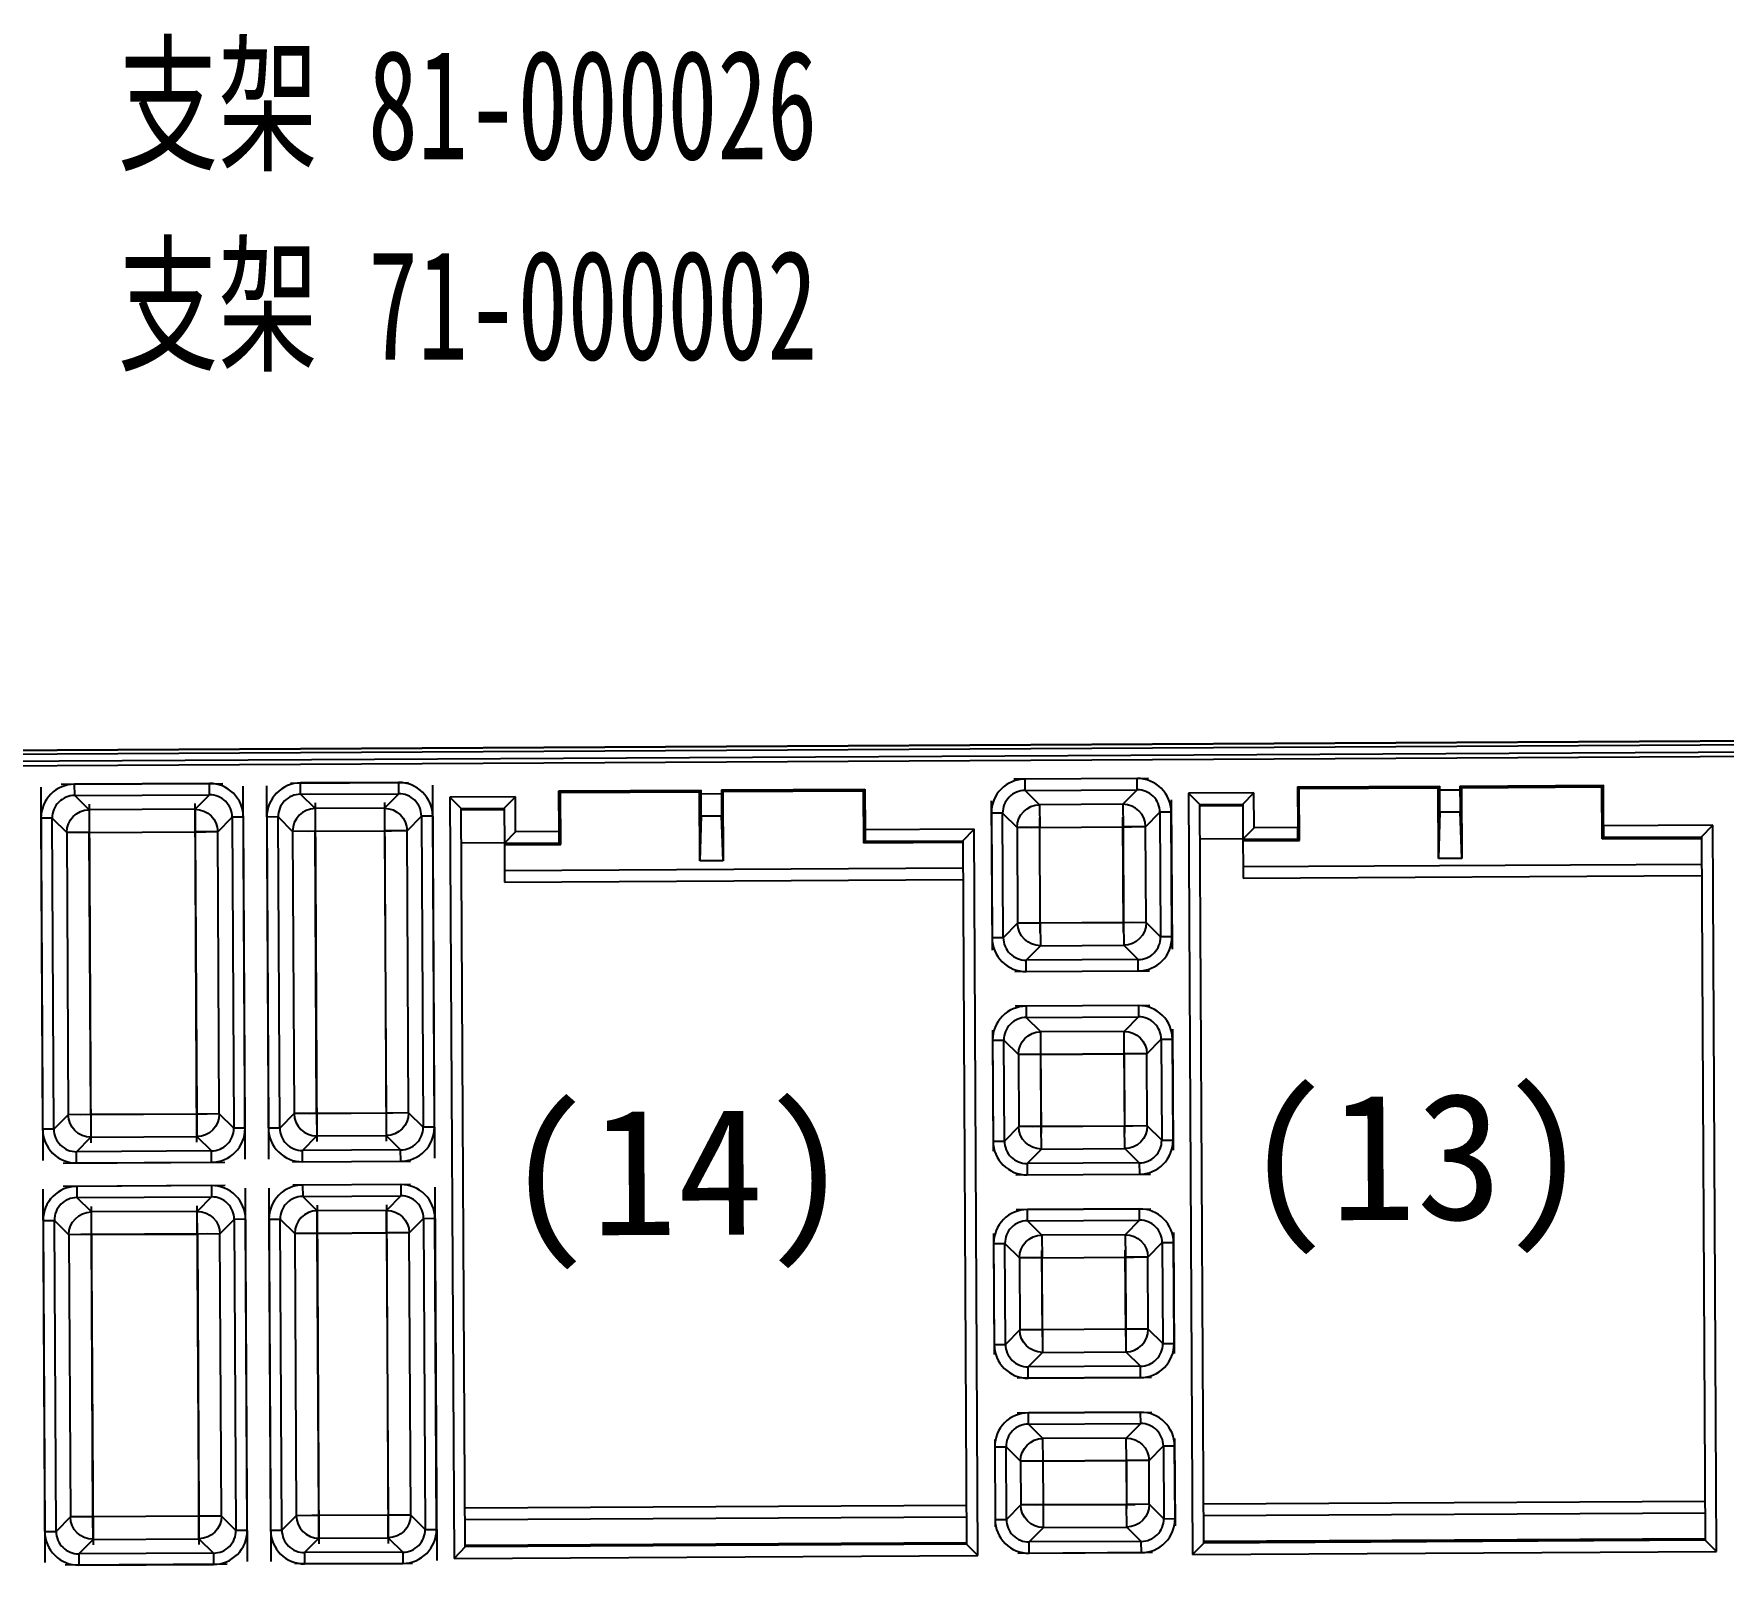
# Model space of a CAD drawing. Header units: millimetres. Extents: x 1543 to 5748, y 1576 to 2417.
# Drawn here: x 5439.6 to 5499.4, y 2240.7 to 2294.9 of the extents above; entities that cross this region are included whole.
import ezdxf

# ---------------------------------------------------------------- set-up
doc = ezdxf.new("R2010")
doc.units = ezdxf.units.MM
doc.layers.get('0').update_dxf_attribs({"lineweight": 25})
doc.layers.add('基本型', color=7, linetype='Continuous', lineweight=18)
doc.styles.add('HZ', font='SimSun.ttf', dxfattribs={"width": 0.67, "height": 4})
doc.styles.add('样式 2', font='')
doc.styles.get('样式 2').set_extended_font_data('宋体')

msp = doc.modelspace()

# ---------------------------------------------------------------- linework, layer by layer
for p, q in [((5564.16, 2270.207), (5433.513, 2269.508)), ((5433.513, 2269.508), (5564.16, 2270.207)), ((5564.161, 2270.062), (5433.514, 2269.363)), ((5564.162, 2269.807), (5433.515, 2269.108)), ((5433.516, 2268.963), (5564.163, 2269.662)), ((5433.516, 2268.963), (5564.163, 2269.662)), ((5480.486, 2268.018), (5480.63, 2241.061)), ((5454.326, 2267.878), (5454.471, 2240.921)), ((5454.868, 2241.327), (5454.729, 2267.476)), ((5481.028, 2241.466), (5480.888, 2267.616)), ((5473.03, 2241.02), (5472.893, 2266.738)), ((5499.19, 2241.16), (5499.052, 2266.878)), ((5472.495, 2266.332), (5472.628, 2241.422)), ((5498.655, 2266.472), (5498.788, 2241.561)), ((5498.66, 2265.497), (5482.42, 2265.41)), ((5472.5, 2265.357), (5456.26, 2265.27)), ((5456.263, 2264.87), (5472.502, 2264.957)), ((5482.422, 2265.01), (5498.662, 2265.097)), ((5472.621, 2242.797), (5454.861, 2242.702)), ((5498.78, 2242.937), (5481.021, 2242.842)), ((5454.863, 2242.302), (5472.623, 2242.397)), ((5481.023, 2242.442), (5498.783, 2242.537)), ((5498.788, 2241.617), (5481.028, 2241.522)), ((5498.788, 2241.561), (5481.028, 2241.466)), ((5454.471, 2240.921), (5473.03, 2241.02)), ((5472.628, 2241.477), (5454.868, 2241.382)), ((5472.628, 2241.422), (5454.868, 2241.327)), ((5480.63, 2241.061), (5499.19, 2241.16))]:
    msp.add_line(p, q)
at = {"ltscale": 0.149025}
for p, q in [((5479.068, 2268.538), (5474.299, 2268.513)), ((5479.111, 2260.498), (5474.342, 2260.473)), ((5479.181, 2247.326), (5474.412, 2247.3)), ((5479.214, 2241.126), (5474.446, 2241.1))]:
    msp.add_line(p, q, dxfattribs=at)
at = {"ltscale": 0.124188}
for p, q in [((5478.67, 2268.536), (5474.696, 2268.515)), ((5474.698, 2268.115), (5478.672, 2268.136)), ((5478.705, 2262.123), (5474.731, 2262.102)), ((5474.733, 2261.702), (5478.707, 2261.724)), ((5478.713, 2260.496), (5474.739, 2260.475)), ((5474.741, 2260.075), (5478.715, 2260.096)), ((5478.743, 2254.923), (5474.769, 2254.902)), ((5474.771, 2254.502), (5478.745, 2254.524)), ((5478.752, 2253.296), (5474.778, 2253.275)), ((5474.78, 2252.875), (5478.754, 2252.897)), ((5478.782, 2247.724), (5474.808, 2247.702)), ((5474.81, 2247.303), (5478.784, 2247.324)), ((5478.79, 2246.096), (5474.816, 2246.075)), ((5474.818, 2245.675), (5478.792, 2245.697)), ((5478.815, 2241.524), (5474.841, 2241.502)), ((5474.843, 2241.103), (5478.817, 2241.124))]:
    msp.add_line(p, q, dxfattribs=at)
at = {"ltscale": 0.012494}
for p, q in [((5474.698, 2268.115), (5474.696, 2268.515)), ((5478.672, 2268.136), (5478.67, 2268.536)), ((5441.035, 2267.935), (5441.033, 2268.335)), ((5445.809, 2267.961), (5445.807, 2268.36)), ((5449.035, 2267.978), (5449.033, 2268.378)), ((5452.513, 2267.996), (5452.511, 2268.396)), ((5474.733, 2261.702), (5474.731, 2262.102)), ((5478.707, 2261.724), (5478.705, 2262.123)), ((5441.104, 2254.922), (5441.102, 2255.322)), ((5445.878, 2254.948), (5445.876, 2255.348)), ((5449.104, 2254.965), (5449.102, 2255.365)), ((5452.582, 2254.984), (5452.58, 2255.384)), ((5474.769, 2254.902), (5474.771, 2254.502)), ((5478.743, 2254.923), (5478.745, 2254.524)), ((5474.81, 2247.303), (5474.808, 2247.702)), ((5478.784, 2247.324), (5478.782, 2247.724)), ((5474.843, 2241.103), (5474.841, 2241.502)), ((5478.817, 2241.124), (5478.815, 2241.524))]:
    msp.add_line(p, q, dxfattribs=at)
at = {"ltscale": 0.413028}
for p, q in [((5439.834, 2268.231), (5439.905, 2255.014)), ((5447.834, 2268.273), (5447.905, 2255.057)), ((5453.71, 2268.305), (5453.781, 2255.088))]:
    msp.add_line(p, q, dxfattribs=at)
at = {"ltscale": 0.179041}
for p, q in [((5440.555, 2268.332), (5446.284, 2268.363)), ((5440.627, 2254.92), (5446.356, 2254.95))]:
    msp.add_line(p, q, dxfattribs=at)
at = {"ltscale": 0.149188}
for p, q in [((5445.807, 2268.36), (5441.033, 2268.335)), ((5441.035, 2267.935), (5445.809, 2267.961)), ((5445.876, 2255.348), (5441.102, 2255.322)), ((5441.104, 2254.922), (5445.878, 2254.948)), ((5445.883, 2254.12), (5441.109, 2254.095)), ((5441.111, 2253.695), (5445.885, 2253.721)), ((5445.952, 2241.108), (5441.178, 2241.082)), ((5441.181, 2240.683), (5445.955, 2240.708))]:
    msp.add_line(p, q, dxfattribs=at)
at = {"ltscale": 0.022597}
for p, q in [((5441.549, 2267.426), (5441.035, 2267.935)), ((5449.549, 2267.469), (5449.035, 2267.978)), ((5475.212, 2267.606), (5474.698, 2268.115)), ((5473.903, 2267.311), (5474.417, 2266.803)), ((5440.24, 2267.131), (5440.754, 2266.623)), ((5448.239, 2267.174), (5448.753, 2266.665)), ((5475.255, 2259.567), (5474.741, 2260.075)), ((5473.946, 2259.271), (5474.46, 2258.763)), ((5441.625, 2253.187), (5441.111, 2253.695)), ((5449.625, 2253.229), (5449.111, 2253.738)), ((5448.316, 2252.934), (5448.83, 2252.426)), ((5440.316, 2252.891), (5440.83, 2252.383)), ((5475.294, 2252.367), (5474.78, 2252.875)), ((5473.985, 2252.072), (5474.499, 2251.563)), ((5475.332, 2245.167), (5474.818, 2245.675)), ((5474.023, 2244.872), (5474.537, 2244.363)), ((5440.883, 2242.392), (5440.375, 2241.878)), ((5448.883, 2242.434), (5448.375, 2241.92)), ((5441.178, 2241.082), (5441.687, 2241.596)), ((5449.178, 2241.125), (5449.687, 2241.639))]:
    msp.add_line(p, q, dxfattribs=at)
at = {"ltscale": 0.022598}
for p, q in [((5445.809, 2267.961), (5445.3, 2267.446)), ((5452.513, 2267.996), (5452.004, 2267.482)), ((5478.672, 2268.136), (5478.164, 2267.622)), ((5478.968, 2266.827), (5479.476, 2267.341)), ((5446.104, 2266.651), (5446.613, 2267.165)), ((5452.808, 2266.687), (5453.317, 2267.201)), ((5478.715, 2260.096), (5478.207, 2259.582)), ((5479.011, 2258.787), (5479.519, 2259.301)), ((5445.885, 2253.721), (5445.376, 2253.207)), ((5452.589, 2253.757), (5452.08, 2253.243)), ((5446.18, 2252.411), (5446.689, 2252.926)), ((5452.884, 2252.447), (5453.393, 2252.961)), ((5478.754, 2252.897), (5478.245, 2252.382)), ((5479.049, 2251.587), (5479.558, 2252.101)), ((5478.792, 2245.697), (5478.284, 2245.183)), ((5479.088, 2244.387), (5479.596, 2244.901)), ((5446.748, 2241.912), (5446.234, 2242.42)), ((5453.452, 2241.947), (5452.938, 2242.456)), ((5445.438, 2241.616), (5445.952, 2241.108)), ((5452.142, 2241.652), (5452.656, 2241.144))]:
    msp.add_line(p, q, dxfattribs=at)
at = {"ltscale": 0.41304}
for p, q in [((5447.077, 2255.052), (5447.006, 2268.269)), ((5447.153, 2240.812), (5447.083, 2254.029))]:
    msp.add_line(p, q, dxfattribs=at)
at = {"ltscale": 0.130444}
for p, q in [((5448.685, 2268.376), (5452.859, 2268.398)), ((5448.756, 2254.963), (5452.931, 2254.986))]:
    msp.add_line(p, q, dxfattribs=at)
at = {"ltscale": 0.108691}
for p, q in [((5452.511, 2268.396), (5449.033, 2268.378)), ((5449.035, 2267.978), (5452.513, 2267.996)), ((5452.58, 2255.384), (5449.102, 2255.365)), ((5449.104, 2254.965), (5452.582, 2254.984)), ((5452.587, 2254.156), (5449.109, 2254.138)), ((5449.111, 2253.738), (5452.589, 2253.757)), ((5452.656, 2241.144), (5449.178, 2241.125)), ((5449.18, 2240.725), (5452.659, 2240.744))]:
    msp.add_line(p, q, dxfattribs=at)
at = {"ltscale": 0.072501}
msp.add_line((5456.646, 2267.89), (5454.326, 2267.878), dxfattribs=at)
at = {"ltscale": 0.017756}
for p, q in [((5456.249, 2267.485), (5456.646, 2267.89)), ((5454.326, 2267.878), (5454.729, 2267.476)), ((5472.495, 2266.332), (5472.893, 2266.738)), ((5498.655, 2266.472), (5499.052, 2266.878)), ((5456.255, 2266.245), (5456.653, 2266.651))]:
    msp.add_line(p, q, dxfattribs=at)
at = {"ltscale": 0.038727}
for p, q in [((5456.653, 2266.651), (5456.646, 2267.89)), ((5482.813, 2266.791), (5482.806, 2268.03)), ((5456.249, 2267.485), (5456.255, 2266.245)), ((5482.408, 2267.625), (5482.415, 2266.385))]:
    msp.add_line(p, q, dxfattribs=at)
at = {"ltscale": 0.157437}
for p, q in [((5458.186, 2268.099), (5463.224, 2268.126)), ((5484.346, 2268.239), (5489.384, 2268.266))]:
    msp.add_line(p, q, dxfattribs=at)
at = {"ltscale": 0.044998}
for p, q in [((5458.194, 2266.659), (5458.186, 2268.099)), ((5469.024, 2268.157), (5469.032, 2266.717)), ((5484.346, 2268.239), (5484.354, 2266.799)), ((5495.191, 2266.857), (5495.184, 2268.297))]:
    msp.add_line(p, q, dxfattribs=at)
at = {"ltscale": 0.002608}
msp.add_line((5458.186, 2268.099), (5458.246, 2268.041), dxfattribs=at)
at = {"ltscale": 0.153813}
msp.add_line((5458.246, 2268.041), (5463.168, 2268.067), dxfattribs=at)
at = {"ltscale": 0.057498}
for p, q in [((5458.255, 2266.201), (5458.246, 2268.041)), ((5468.965, 2268.098), (5468.975, 2266.258)), ((5484.415, 2266.34), (5484.405, 2268.18)), ((5495.135, 2266.398), (5495.125, 2268.238))]:
    msp.add_line(p, q, dxfattribs=at)
at = {"ltscale": 0.027235}
msp.add_line((5464.019, 2267.989), (5463.147, 2267.984), dxfattribs=at)
at = {"ltscale": 0.002516}
for p, q in [((5463.168, 2268.069), (5463.224, 2268.126)), ((5463.94, 2268.13), (5463.997, 2268.073))]:
    msp.add_line(p, q, dxfattribs=at)
at = {"ltscale": 0.076477}
for p, q in [((5463.181, 2265.622), (5463.168, 2268.069)), ((5463.997, 2268.073), (5464.01, 2265.626))]:
    msp.add_line(p, q, dxfattribs=at)
at = {"ltscale": 0.004431}
for p, q in [((5463.225, 2267.984), (5463.224, 2268.126)), ((5463.94, 2268.13), (5463.941, 2267.988)), ((5489.385, 2268.124), (5489.384, 2268.266)), ((5490.1, 2268.27), (5490.101, 2268.128))]:
    msp.add_line(p, q, dxfattribs=at)
at = {"ltscale": 0.022372}
for p, q in [((5463.941, 2267.988), (5463.225, 2267.984)), ((5490.101, 2268.128), (5489.385, 2268.124))]:
    msp.add_line(p, q, dxfattribs=at)
at = {"ltscale": 0.158878}
for p, q in [((5463.94, 2268.13), (5469.024, 2268.157)), ((5490.1, 2268.27), (5495.184, 2268.297))]:
    msp.add_line(p, q, dxfattribs=at)
at = {"ltscale": 0.155255}
msp.add_line((5463.997, 2268.071), (5468.965, 2268.098), dxfattribs=at)
at = {"ltscale": 0.002607}
for p, q in [((5468.965, 2268.098), (5469.024, 2268.157)), ((5484.405, 2268.18), (5484.346, 2268.239)), ((5489.325, 2268.207), (5489.384, 2268.266)), ((5490.1, 2268.27), (5490.159, 2268.211)), ((5495.184, 2268.297), (5495.125, 2268.238))]:
    msp.add_line(p, q, dxfattribs=at)
at = {"ltscale": 0.072499}
msp.add_line((5482.806, 2268.03), (5480.486, 2268.018), dxfattribs=at)
at = {"ltscale": 0.017754}
for p, q in [((5480.486, 2268.018), (5480.888, 2267.616)), ((5482.408, 2267.625), (5482.806, 2268.03)), ((5482.415, 2266.385), (5482.813, 2266.791))]:
    msp.add_line(p, q, dxfattribs=at)
at = {"ltscale": 0.153751}
msp.add_line((5484.405, 2268.18), (5489.325, 2268.207), dxfattribs=at)
at = {"ltscale": 0.027234}
msp.add_line((5490.178, 2268.128), (5489.307, 2268.124), dxfattribs=at)
at = {"ltscale": 0.078375}
for p, q in [((5489.339, 2265.699), (5489.325, 2268.207)), ((5490.159, 2268.211), (5490.172, 2265.703))]:
    msp.add_line(p, q, dxfattribs=at)
at = {"ltscale": 0.155191}
msp.add_line((5490.159, 2268.211), (5495.125, 2268.238), dxfattribs=at)
at = {"ltscale": 0.37468}
for p, q in [((5441.548, 2267.626), (5441.612, 2255.637)), ((5449.548, 2267.669), (5449.612, 2255.679)), ((5452.003, 2267.682), (5452.067, 2255.692))]:
    msp.add_line(p, q, dxfattribs=at)
at = {"ltscale": 0.117232}
for p, q in [((5445.3, 2267.446), (5441.549, 2267.426)), ((5441.553, 2266.627), (5445.304, 2266.647)), ((5445.358, 2256.656), (5441.607, 2256.636)), ((5441.611, 2255.836), (5445.362, 2255.856)), ((5445.376, 2253.207), (5441.625, 2253.187)), ((5441.629, 2252.387), (5445.381, 2252.407)), ((5445.434, 2242.416), (5441.683, 2242.396)), ((5441.687, 2241.596), (5445.438, 2241.616))]:
    msp.add_line(p, q, dxfattribs=at)
at = {"ltscale": 0.024985}
for p, q in [((5441.549, 2267.426), (5441.553, 2266.627)), ((5445.3, 2267.446), (5445.304, 2266.647)), ((5449.549, 2267.469), (5449.553, 2266.67)), ((5452.004, 2267.482), (5452.008, 2266.683)), ((5475.212, 2267.606), (5475.217, 2266.807)), ((5478.164, 2267.622), (5478.168, 2266.823)), ((5475.217, 2266.807), (5474.417, 2266.803)), ((5478.968, 2266.827), (5478.168, 2266.823)), ((5441.553, 2266.627), (5440.754, 2266.623)), ((5446.104, 2266.651), (5445.304, 2266.647)), ((5449.553, 2266.67), (5448.753, 2266.665)), ((5452.808, 2266.687), (5452.008, 2266.683)), ((5475.235, 2263.416), (5474.435, 2263.411)), ((5475.235, 2263.416), (5475.239, 2262.616)), ((5478.986, 2263.436), (5478.186, 2263.431)), ((5478.186, 2263.431), (5478.191, 2262.632)), ((5475.26, 2258.767), (5475.255, 2259.567)), ((5478.211, 2258.783), (5478.207, 2259.582)), ((5475.26, 2258.767), (5474.46, 2258.763)), ((5479.011, 2258.787), (5478.211, 2258.783)), ((5441.607, 2256.636), (5440.807, 2256.631)), ((5441.607, 2256.636), (5441.611, 2255.836)), ((5446.157, 2256.66), (5445.358, 2256.656)), ((5445.358, 2256.656), (5445.362, 2255.856)), ((5449.606, 2256.678), (5448.807, 2256.674)), ((5449.606, 2256.678), (5449.611, 2255.879)), ((5452.861, 2256.696), (5452.062, 2256.692)), ((5452.062, 2256.692), (5452.066, 2255.892)), ((5475.273, 2256.216), (5474.474, 2256.211)), ((5475.278, 2255.416), (5475.273, 2256.216)), ((5479.024, 2256.236), (5478.225, 2256.231)), ((5478.229, 2255.432), (5478.225, 2256.231)), ((5441.629, 2252.387), (5441.625, 2253.187)), ((5445.381, 2252.407), (5445.376, 2253.207)), ((5449.629, 2252.43), (5449.625, 2253.229)), ((5452.085, 2252.443), (5452.08, 2253.243)), ((5441.629, 2252.387), (5440.83, 2252.383)), ((5446.18, 2252.411), (5445.381, 2252.407)), ((5449.629, 2252.43), (5448.83, 2252.426)), ((5452.884, 2252.447), (5452.085, 2252.443)), ((5475.294, 2252.367), (5475.298, 2251.567)), ((5478.245, 2252.382), (5478.25, 2251.583)), ((5475.298, 2251.567), (5474.499, 2251.563)), ((5479.049, 2251.587), (5478.25, 2251.583)), ((5475.312, 2249.016), (5474.512, 2249.012)), ((5475.312, 2249.016), (5475.316, 2248.216)), ((5479.063, 2249.036), (5478.263, 2249.032)), ((5478.263, 2249.032), (5478.268, 2248.232)), ((5475.337, 2244.367), (5475.332, 2245.167)), ((5478.288, 2244.383), (5478.284, 2245.183)), ((5475.337, 2244.367), (5474.537, 2244.363)), ((5479.088, 2244.387), (5478.288, 2244.383)), ((5475.345, 2242.816), (5474.546, 2242.812)), ((5475.349, 2242.016), (5475.345, 2242.816)), ((5479.096, 2242.836), (5478.296, 2242.832)), ((5478.301, 2242.032), (5478.296, 2242.832)), ((5441.683, 2242.396), (5440.883, 2242.392)), ((5441.687, 2241.596), (5441.683, 2242.396)), ((5446.234, 2242.42), (5445.434, 2242.416)), ((5445.438, 2241.616), (5445.434, 2242.416)), ((5449.683, 2242.439), (5448.883, 2242.434)), ((5449.687, 2241.639), (5449.683, 2242.439)), ((5452.938, 2242.456), (5452.138, 2242.452)), ((5452.142, 2241.652), (5452.138, 2242.452))]:
    msp.add_line(p, q, dxfattribs=at)
at = {"ltscale": 0.374692}
msp.add_line((5445.363, 2255.657), (5445.299, 2267.647), dxfattribs=at)
at = {"ltscale": 0.076735}
for p, q in [((5452.004, 2267.482), (5449.549, 2267.469)), ((5449.553, 2266.67), (5452.008, 2266.683)), ((5452.062, 2256.692), (5449.606, 2256.678)), ((5449.611, 2255.879), (5452.066, 2255.892)), ((5452.08, 2253.243), (5449.625, 2253.229)), ((5449.629, 2252.43), (5452.085, 2252.443)), ((5452.138, 2242.452), (5449.683, 2242.439)), ((5449.687, 2241.639), (5452.142, 2241.652))]:
    msp.add_line(p, q, dxfattribs=at)
at = {"ltscale": 0.047501}
for p, q in [((5454.729, 2267.476), (5456.249, 2267.485)), ((5456.249, 2267.43), (5454.729, 2267.422)), ((5454.735, 2266.262), (5456.255, 2266.27))]:
    msp.add_line(p, q, dxfattribs=at)
at = {"ltscale": 0.165524}
for p, q in [((5473.501, 2267.751), (5473.529, 2262.454)), ((5479.874, 2267.785), (5479.902, 2262.488))]:
    msp.add_line(p, q, dxfattribs=at)
at = {"ltscale": 0.012492}
for p, q in [((5473.903, 2267.311), (5473.503, 2267.309)), ((5479.876, 2267.343), (5479.476, 2267.341)), ((5440.24, 2267.131), (5439.84, 2267.129)), ((5447.012, 2267.167), (5446.613, 2267.165)), ((5448.239, 2267.174), (5447.84, 2267.172)), ((5453.716, 2267.203), (5453.317, 2267.201)), ((5473.927, 2262.897), (5473.527, 2262.895)), ((5479.9, 2262.929), (5479.5, 2262.927)), ((5473.546, 2259.269), (5473.946, 2259.271)), ((5479.519, 2259.301), (5479.919, 2259.303)), ((5440.299, 2256.117), (5439.899, 2256.115)), ((5447.071, 2256.154), (5446.671, 2256.151)), ((5448.298, 2256.16), (5447.899, 2256.158)), ((5453.775, 2256.189), (5453.375, 2256.187)), ((5473.566, 2255.695), (5473.965, 2255.697)), ((5479.538, 2255.727), (5479.938, 2255.729)), ((5447.088, 2252.928), (5446.689, 2252.926)), ((5447.916, 2252.932), (5448.316, 2252.934)), ((5453.393, 2252.961), (5453.792, 2252.964)), ((5439.916, 2252.889), (5440.316, 2252.891)), ((5473.585, 2252.069), (5473.985, 2252.072)), ((5479.558, 2252.101), (5479.957, 2252.103)), ((5473.604, 2248.495), (5474.004, 2248.498)), ((5479.577, 2248.527), (5479.977, 2248.529)), ((5473.623, 2244.869), (5474.023, 2244.872)), ((5479.596, 2244.901), (5479.996, 2244.904)), ((5473.637, 2242.296), (5474.037, 2242.298)), ((5479.61, 2242.327), (5480.01, 2242.33)), ((5439.975, 2241.875), (5440.375, 2241.878)), ((5447.147, 2241.914), (5446.748, 2241.912)), ((5447.975, 2241.918), (5448.375, 2241.92)), ((5453.452, 2241.947), (5453.851, 2241.95))]:
    msp.add_line(p, q, dxfattribs=at)
at = {"ltscale": 0.137936}
for p, q in [((5473.503, 2267.309), (5473.527, 2262.895)), ((5473.927, 2262.897), (5473.903, 2267.311)), ((5479.476, 2267.341), (5479.5, 2262.927)), ((5479.9, 2262.929), (5479.876, 2267.343))]:
    msp.add_line(p, q, dxfattribs=at)
at = {"ltscale": 0.092232}
for p, q in [((5478.164, 2267.622), (5475.212, 2267.606)), ((5475.217, 2266.807), (5478.168, 2266.823)), ((5478.186, 2263.431), (5475.235, 2263.416)), ((5475.239, 2262.616), (5478.191, 2262.632)), ((5478.207, 2259.582), (5475.255, 2259.567)), ((5475.26, 2258.767), (5478.211, 2258.783)), ((5478.225, 2256.231), (5475.273, 2256.216)), ((5475.278, 2255.416), (5478.229, 2255.432)), ((5478.245, 2252.382), (5475.294, 2252.367)), ((5475.298, 2251.567), (5478.25, 2251.583)), ((5478.263, 2249.032), (5475.312, 2249.016)), ((5475.316, 2248.216), (5478.268, 2248.232)), ((5478.284, 2245.183), (5475.332, 2245.167)), ((5475.337, 2244.367), (5478.288, 2244.383)), ((5478.296, 2242.832), (5475.345, 2242.816)), ((5475.349, 2242.016), (5478.301, 2242.032))]:
    msp.add_line(p, q, dxfattribs=at)
at = {"ltscale": 0.047502}
msp.add_line((5480.888, 2267.616), (5482.408, 2267.625), dxfattribs=at)
at = {"ltscale": 0.047499}
for p, q in [((5482.408, 2267.57), (5480.889, 2267.562)), ((5480.895, 2266.402), (5482.415, 2266.41))]:
    msp.add_line(p, q, dxfattribs=at)
at = {"ltscale": 0.051666}
for p, q in [((5489.384, 2267.351), (5489.339, 2265.699)), ((5490.172, 2265.703), (5490.11, 2267.355))]:
    msp.add_line(p, q, dxfattribs=at)
at = {"ltscale": 0.022696}
for p, q in [((5489.384, 2267.351), (5490.11, 2267.355)), ((5463.224, 2267.212), (5463.95, 2267.215))]:
    msp.add_line(p, q, dxfattribs=at)
at = {"ltscale": 0.344186}
for p, q in [((5439.84, 2267.129), (5439.899, 2256.115)), ((5440.299, 2256.117), (5440.24, 2267.131)), ((5446.613, 2267.165), (5446.671, 2256.151)), ((5447.071, 2256.154), (5447.012, 2267.167)), ((5447.84, 2267.172), (5447.899, 2256.158)), ((5448.298, 2256.16), (5448.239, 2267.174)), ((5453.317, 2267.201), (5453.375, 2256.187)), ((5453.775, 2256.189), (5453.716, 2267.203))]:
    msp.add_line(p, q, dxfattribs=at)
at = {"ltscale": 0.049703}
for p, q in [((5463.224, 2267.212), (5463.181, 2265.622)), ((5464.01, 2265.626), (5463.95, 2267.215))]:
    msp.add_line(p, q, dxfattribs=at)
at = {"ltscale": 0.01261}
for p, q in [((5469.032, 2266.717), (5469.031, 2266.314)), ((5484.359, 2266.396), (5484.354, 2266.799)), ((5495.191, 2266.857), (5495.19, 2266.454)), ((5458.2, 2266.256), (5458.194, 2266.659))]:
    msp.add_line(p, q, dxfattribs=at)
at = {"ltscale": 0.120657}
for p, q in [((5472.893, 2266.738), (5469.032, 2266.717)), ((5499.052, 2266.878), (5495.191, 2266.857))]:
    msp.add_line(p, q, dxfattribs=at)
at = {"ltscale": 0.105981}
for p, q in [((5474.417, 2266.803), (5474.435, 2263.411)), ((5475.235, 2263.416), (5475.217, 2266.807)), ((5478.168, 2266.823), (5478.186, 2263.431)), ((5478.986, 2263.436), (5478.968, 2266.827))]:
    msp.add_line(p, q, dxfattribs=at)
at = {"ltscale": 0.110693}
for p, q in [((5474.922, 2266.805), (5478.464, 2266.824)), ((5474.978, 2256.214), (5478.52, 2256.233)), ((5475.003, 2251.566), (5478.545, 2251.585)), ((5475.05, 2242.814), (5478.592, 2242.833))]:
    msp.add_line(p, q, dxfattribs=at)
at = {"ltscale": 0.127194}
for p, q in [((5475.237, 2263.076), (5475.215, 2267.147)), ((5478.188, 2263.092), (5478.166, 2267.162))]:
    msp.add_line(p, q, dxfattribs=at)
at = {"ltscale": 0.048157}
msp.add_line((5484.354, 2266.799), (5482.813, 2266.791), dxfattribs=at)
at = {"ltscale": 0.312231}
for p, q in [((5440.754, 2266.623), (5440.807, 2256.631)), ((5441.607, 2256.636), (5441.553, 2266.627)), ((5445.304, 2266.647), (5445.358, 2256.656)), ((5446.157, 2256.66), (5446.104, 2266.651)), ((5448.753, 2266.665), (5448.807, 2256.674)), ((5449.606, 2256.678), (5449.553, 2266.67)), ((5452.008, 2266.683), (5452.062, 2256.692)), ((5452.861, 2256.696), (5452.808, 2266.687)), ((5440.83, 2252.383), (5440.883, 2242.392)), ((5441.683, 2242.396), (5441.629, 2252.387)), ((5445.381, 2252.407), (5445.434, 2242.416)), ((5446.234, 2242.42), (5446.18, 2252.411)), ((5448.83, 2252.426), (5448.883, 2242.434)), ((5449.683, 2242.439), (5449.629, 2252.43)), ((5452.085, 2252.443), (5452.138, 2242.452)), ((5452.938, 2242.456), (5452.884, 2252.447))]:
    msp.add_line(p, q, dxfattribs=at)
at = {"ltscale": 0.140692}
for p, q in [((5441.178, 2266.625), (5445.68, 2266.649)), ((5441.231, 2256.634), (5445.733, 2256.658))]:
    msp.add_line(p, q, dxfattribs=at)
at = {"ltscale": 0.092096}
for p, q in [((5449.307, 2266.668), (5452.254, 2266.684)), ((5449.361, 2256.677), (5452.308, 2256.693))]:
    msp.add_line(p, q, dxfattribs=at)
at = {"ltscale": 0.060765}
for p, q in [((5456.255, 2266.245), (5458.2, 2266.256)), ((5482.415, 2266.385), (5484.359, 2266.396))]:
    msp.add_line(p, q, dxfattribs=at)
at = {"ltscale": 0.001733}
for p, q in [((5456.255, 2266.245), (5456.256, 2266.19)), ((5482.415, 2266.385), (5482.415, 2266.33))]:
    msp.add_line(p, q, dxfattribs=at)
at = {"ltscale": 0.0625}
for p, q in [((5456.256, 2266.19), (5458.255, 2266.201)), ((5482.415, 2266.33), (5484.415, 2266.34))]:
    msp.add_line(p, q, dxfattribs=at)
at = {"ltscale": 0.028751}
for p, q in [((5456.256, 2266.19), (5456.26, 2265.27)), ((5482.415, 2266.33), (5482.42, 2265.41))]:
    msp.add_line(p, q, dxfattribs=at)
at = {"ltscale": 0.048155}
msp.add_line((5458.194, 2266.659), (5456.653, 2266.651), dxfattribs=at)
at = {"ltscale": 0.002452}
for p, q in [((5458.2, 2266.256), (5458.255, 2266.201)), ((5468.975, 2266.258), (5469.031, 2266.314)), ((5495.19, 2266.454), (5495.135, 2266.398))]:
    msp.add_line(p, q, dxfattribs=at)
at = {"ltscale": 0.110001}
for p, q in [((5468.975, 2266.258), (5472.495, 2266.277)), ((5495.135, 2266.398), (5498.655, 2266.417))]:
    msp.add_line(p, q, dxfattribs=at)
at = {"ltscale": 0.108266}
for p, q in [((5469.031, 2266.314), (5472.495, 2266.332)), ((5495.19, 2266.454), (5498.655, 2266.472))]:
    msp.add_line(p, q, dxfattribs=at)
at = {"ltscale": 0.002451}
msp.add_line((5484.415, 2266.34), (5484.359, 2266.396), dxfattribs=at)
at = {"ltscale": 0.025931}
msp.add_line((5464.01, 2265.626), (5463.181, 2265.622), dxfattribs=at)
at = {"ltscale": 0.026059}
msp.add_line((5490.172, 2265.703), (5489.339, 2265.699), dxfattribs=at)
at = {"ltscale": 0.0125}
for p, q in [((5456.26, 2265.27), (5456.263, 2264.87)), ((5482.42, 2265.41), (5482.422, 2265.01))]:
    msp.add_line(p, q, dxfattribs=at)
at = {"ltscale": 0.022594}
for p, q in [((5474.435, 2263.411), (5473.927, 2262.897)), ((5474.731, 2262.102), (5475.239, 2262.616)), ((5440.807, 2256.631), (5440.299, 2256.117)), ((5448.807, 2256.674), (5448.298, 2256.16)), ((5474.474, 2256.211), (5473.965, 2255.697)), ((5441.102, 2255.322), (5441.611, 2255.836)), ((5449.102, 2255.365), (5449.611, 2255.879)), ((5474.769, 2254.902), (5475.278, 2255.416)), ((5474.512, 2249.012), (5474.004, 2248.498)), ((5474.808, 2247.702), (5475.316, 2248.216)), ((5474.546, 2242.812), (5474.037, 2242.298)), ((5474.841, 2241.502), (5475.349, 2242.016))]:
    msp.add_line(p, q, dxfattribs=at)
at = {"ltscale": 0.110678}
for p, q in [((5478.481, 2263.433), (5474.94, 2263.414)), ((5478.506, 2258.784), (5474.965, 2258.766)), ((5478.558, 2249.033), (5475.017, 2249.014)), ((5478.583, 2244.385), (5475.042, 2244.366))]:
    msp.add_line(p, q, dxfattribs=at)
at = {"ltscale": 0.022596}
for p, q in [((5479.5, 2262.927), (5478.986, 2263.436)), ((5478.191, 2262.632), (5478.705, 2262.123)), ((5446.671, 2256.151), (5446.157, 2256.66)), ((5453.375, 2256.187), (5452.861, 2256.696)), ((5479.538, 2255.727), (5479.024, 2256.236)), ((5445.362, 2255.856), (5445.876, 2255.348)), ((5452.066, 2255.892), (5452.58, 2255.384)), ((5478.229, 2255.432), (5478.743, 2254.923)), ((5479.577, 2248.527), (5479.063, 2249.036)), ((5478.268, 2248.232), (5478.782, 2247.724)), ((5479.61, 2242.327), (5479.096, 2242.836)), ((5478.301, 2242.032), (5478.815, 2241.524))]:
    msp.add_line(p, q, dxfattribs=at)
at = {"ltscale": 0.14904}
for p, q in [((5474.335, 2261.7), (5479.105, 2261.726)), ((5474.374, 2254.5), (5479.143, 2254.526)), ((5474.38, 2253.273), (5479.15, 2253.298)), ((5474.419, 2246.073), (5479.188, 2246.098))]:
    msp.add_line(p, q, dxfattribs=at)
at = {"ltscale": 0.012491}
for p, q in [((5474.739, 2260.475), (5474.741, 2260.075)), ((5478.713, 2260.496), (5478.715, 2260.096)), ((5449.109, 2254.138), (5449.111, 2253.738)), ((5452.587, 2254.156), (5452.589, 2253.757)), ((5441.109, 2254.095), (5441.111, 2253.695)), ((5445.883, 2254.12), (5445.885, 2253.721)), ((5474.78, 2252.875), (5474.778, 2253.275)), ((5478.754, 2252.897), (5478.752, 2253.296)), ((5474.818, 2245.675), (5474.816, 2246.075)), ((5478.792, 2245.697), (5478.79, 2246.096)), ((5441.178, 2241.082), (5441.181, 2240.683)), ((5445.952, 2241.108), (5445.955, 2240.708)), ((5449.178, 2241.125), (5449.18, 2240.725)), ((5452.656, 2241.144), (5452.659, 2240.744))]:
    msp.add_line(p, q, dxfattribs=at)
at = {"ltscale": 0.134024}
for p, q in [((5473.545, 2259.627), (5473.568, 2255.338)), ((5479.917, 2259.661), (5479.94, 2255.372)), ((5473.583, 2252.427), (5473.606, 2248.138)), ((5479.956, 2252.461), (5479.978, 2248.172))]:
    msp.add_line(p, q, dxfattribs=at)
at = {"ltscale": 0.111688}
for p, q in [((5473.546, 2259.269), (5473.566, 2255.695)), ((5473.965, 2255.697), (5473.946, 2259.271)), ((5479.519, 2259.301), (5479.538, 2255.727)), ((5479.938, 2255.729), (5479.919, 2259.303)), ((5473.585, 2252.069), (5473.604, 2248.495)), ((5474.004, 2248.498), (5473.985, 2252.072)), ((5479.558, 2252.101), (5479.577, 2248.527)), ((5479.977, 2248.529), (5479.957, 2252.103))]:
    msp.add_line(p, q, dxfattribs=at)
at = {"ltscale": 0.095694}
for p, q in [((5475.275, 2255.961), (5475.258, 2259.023)), ((5478.226, 2255.976), (5478.21, 2259.038)), ((5475.313, 2248.761), (5475.297, 2251.823)), ((5478.265, 2248.776), (5478.248, 2251.839))]:
    msp.add_line(p, q, dxfattribs=at)
at = {"ltscale": 0.079733}
for p, q in [((5474.46, 2258.763), (5474.474, 2256.211)), ((5475.273, 2256.216), (5475.26, 2258.767)), ((5478.211, 2258.783), (5478.225, 2256.231)), ((5479.024, 2256.236), (5479.011, 2258.787)), ((5474.499, 2251.563), (5474.512, 2249.012)), ((5475.312, 2249.016), (5475.298, 2251.567)), ((5478.25, 2251.583), (5478.263, 2249.032)), ((5479.063, 2249.036), (5479.049, 2251.587))]:
    msp.add_line(p, q, dxfattribs=at)
at = {"ltscale": 0.179025}
for p, q in [((5446.36, 2254.123), (5440.631, 2254.092)), ((5446.432, 2240.711), (5440.703, 2240.68))]:
    msp.add_line(p, q, dxfattribs=at)
at = {"ltscale": 0.130429}
for p, q in [((5452.935, 2254.158), (5448.761, 2254.136)), ((5453.006, 2240.746), (5448.833, 2240.724))]:
    msp.add_line(p, q, dxfattribs=at)
at = {"ltscale": 0.413025}
for p, q in [((5439.91, 2253.991), (5439.981, 2240.774)), ((5447.91, 2254.033), (5447.981, 2240.817)), ((5453.787, 2254.065), (5453.857, 2240.848))]:
    msp.add_line(p, q, dxfattribs=at)
at = {"ltscale": 0.374677}
for p, q in [((5441.624, 2253.386), (5441.688, 2241.397)), ((5449.624, 2253.429), (5449.688, 2241.44)), ((5452.079, 2253.442), (5452.143, 2241.453))]:
    msp.add_line(p, q, dxfattribs=at)
at = {"ltscale": 0.374695}
msp.add_line((5445.439, 2241.417), (5445.375, 2253.407), dxfattribs=at)
at = {"ltscale": 0.344189}
for p, q in [((5446.689, 2252.926), (5446.748, 2241.912)), ((5447.147, 2241.914), (5447.088, 2252.928)), ((5447.916, 2252.932), (5447.975, 2241.918)), ((5448.375, 2241.92), (5448.316, 2252.934)), ((5453.393, 2252.961), (5453.452, 2241.947)), ((5453.851, 2241.95), (5453.792, 2252.964)), ((5439.916, 2252.889), (5439.975, 2241.875)), ((5440.375, 2241.878), (5440.316, 2252.891))]:
    msp.add_line(p, q, dxfattribs=at)
at = {"ltscale": 0.140677}
for p, q in [((5445.756, 2252.409), (5441.254, 2252.385)), ((5445.809, 2242.418), (5441.308, 2242.394))]:
    msp.add_line(p, q, dxfattribs=at)
at = {"ltscale": 0.092081}
for p, q in [((5452.33, 2252.444), (5449.384, 2252.429)), ((5452.384, 2242.453), (5449.437, 2242.437))]:
    msp.add_line(p, q, dxfattribs=at)
at = {"ltscale": 0.096524}
for p, q in [((5479.995, 2245.161), (5480.011, 2242.072)), ((5473.622, 2245.127), (5473.639, 2242.038))]:
    msp.add_line(p, q, dxfattribs=at)
at = {"ltscale": 0.080438}
for p, q in [((5473.623, 2244.869), (5473.637, 2242.296)), ((5474.037, 2242.298), (5474.023, 2244.872)), ((5479.596, 2244.901), (5479.61, 2242.327)), ((5480.01, 2242.33), (5479.996, 2244.904))]:
    msp.add_line(p, q, dxfattribs=at)
at = {"ltscale": 0.048483}
for p, q in [((5474.537, 2244.363), (5474.546, 2242.812)), ((5475.345, 2242.816), (5475.337, 2244.367)), ((5478.288, 2244.383), (5478.296, 2242.832)), ((5479.096, 2242.836), (5479.088, 2244.387))]:
    msp.add_line(p, q, dxfattribs=at)
at = {"ltscale": 0.058194}
for p, q in [((5475.346, 2242.661), (5475.336, 2244.523)), ((5478.297, 2242.676), (5478.287, 2244.539))]:
    msp.add_line(p, q, dxfattribs=at)
at = {"ltscale": 0.017753}
for p, q in [((5499.19, 2241.16), (5498.788, 2241.561)), ((5454.868, 2241.327), (5454.471, 2240.921)), ((5473.03, 2241.02), (5472.628, 2241.422))]:
    msp.add_line(p, q, dxfattribs=at)
at = {"ltscale": 0.017752}
msp.add_line((5481.028, 2241.466), (5480.63, 2241.061), dxfattribs=at)
for centre, radius, start, end in [((5474.702, 2267.316), 1.199, 90.29069, 180.32216), ((5478.677, 2267.337), 1.199, 0.29069, 90.32217), ((5441.039, 2267.136), 1.199, 90.29069, 180.32216), ((5441.038, 2267.136), 0.799, 90.24806, 180.36472), ((5445.813, 2267.161), 1.199, 0.29069, 90.32217), ((5445.814, 2267.162), 0.799, 0.24805, 90.36472), ((5449.039, 2267.179), 1.199, 90.29069, 180.32216), ((5449.038, 2267.179), 0.799, 90.24806, 180.36472), ((5452.517, 2267.197), 1.199, 0.29069, 90.32217), ((5452.518, 2267.198), 0.799, 0.24805, 90.36472), ((5422.921, 2267.617), 40.306, 359.42297, 0.52148), ((5504.26, 2268.053), 40.319, 180.09159, 181.18974), ((5474.702, 2267.316), 0.799, 90.24806, 180.36472), ((5478.677, 2267.338), 0.799, 0.24805, 90.36472), ((5449.08, 2267.757), 40.306, 359.42297, 0.52148), ((5530.407, 2268.192), 40.306, 180.09139, 181.1899), ((5449.554, 2266.669), 0.801, 90.39196, 180.22091), ((5478.167, 2266.822), 0.801, 0.39196, 90.22091), ((5474.726, 2262.901), 1.199, 180.29069, 270.32216), ((5474.726, 2262.901), 0.799, 180.24805, 270.36472), ((5478.701, 2262.922), 0.799, 270.24805, 0.36473), ((5478.701, 2262.922), 1.199, 270.29069, 0.32216), ((5474.745, 2259.276), 1.199, 90.29069, 180.32216), ((5478.72, 2259.297), 1.199, 0.29069, 90.32217), ((5474.745, 2259.276), 0.799, 90.24806, 180.36472), ((5478.72, 2259.298), 0.799, 0.24805, 90.36472), ((5449.608, 2256.68), 0.801, 180.39196, 270.22091), ((5441.098, 2256.121), 1.199, 180.29069, 270.32216), ((5441.097, 2256.121), 0.799, 180.24805, 270.36472), ((5445.873, 2256.146), 0.799, 270.24805, 0.36473), ((5445.872, 2256.147), 1.199, 270.29069, 0.32216), ((5449.098, 2256.164), 1.199, 180.29069, 270.32216), ((5449.097, 2256.164), 0.799, 180.24805, 270.36472), ((5452.577, 2256.182), 0.799, 270.24805, 0.36473), ((5452.576, 2256.183), 1.199, 270.29069, 0.32216), ((5474.765, 2255.701), 1.199, 180.29069, 270.32216), ((5474.764, 2255.701), 0.799, 180.24805, 270.36472), ((5478.74, 2255.722), 0.799, 270.24805, 0.36473), ((5478.739, 2255.723), 1.199, 270.29069, 0.32216), ((5449.115, 2252.939), 1.199, 90.29069, 180.32216), ((5452.594, 2252.957), 1.199, 0.29069, 90.32217), ((5441.115, 2252.896), 1.199, 90.29069, 180.32216), ((5441.114, 2252.897), 0.799, 90.24806, 180.36472), ((5445.89, 2252.922), 1.199, 0.29069, 90.32217), ((5445.89, 2252.922), 0.799, 0.24805, 90.36472), ((5449.114, 2252.939), 0.799, 90.24806, 180.36472), ((5452.594, 2252.958), 0.799, 0.24805, 90.36472), ((5449.63, 2252.429), 0.801, 90.39196, 180.22091), ((5474.784, 2252.076), 1.199, 90.29069, 180.32216), ((5478.758, 2252.097), 1.199, 0.29069, 90.32217), ((5474.783, 2252.077), 0.799, 90.24806, 180.36472), ((5478.759, 2252.098), 0.799, 0.24805, 90.36472), ((5478.262, 2249.033), 0.801, 270.39196, 0.22091), ((5474.803, 2248.501), 1.199, 180.29069, 270.32216), ((5474.803, 2248.501), 0.799, 180.24805, 270.36472), ((5478.778, 2248.522), 0.799, 270.24805, 0.36473), ((5478.778, 2248.523), 1.199, 270.29069, 0.32216), ((5474.822, 2244.876), 1.199, 90.29069, 180.32216), ((5478.797, 2244.897), 1.199, 0.29069, 90.32217), ((5474.822, 2244.877), 0.799, 90.24806, 180.36472), ((5478.797, 2244.898), 0.799, 0.24805, 90.36472), ((5449.684, 2242.44), 0.801, 180.39196, 270.22091), ((5474.836, 2242.302), 1.199, 180.29069, 270.32216), ((5474.836, 2242.301), 0.799, 180.24805, 270.36472), ((5478.811, 2242.322), 0.799, 270.24805, 0.36473), ((5478.811, 2242.323), 1.199, 270.29069, 0.32216), ((5441.174, 2241.882), 1.199, 180.29069, 270.32216), ((5441.173, 2241.881), 0.799, 180.24805, 270.36472), ((5445.949, 2241.907), 0.799, 270.24805, 0.36473), ((5445.948, 2241.907), 1.199, 270.29069, 0.32216), ((5449.174, 2241.924), 1.199, 180.29069, 270.32216), ((5449.173, 2241.924), 0.799, 180.24805, 270.36472), ((5452.653, 2241.942), 0.799, 270.24805, 0.36473), ((5452.652, 2241.943), 1.199, 270.29069, 0.32216)]:
    msp.add_arc(centre, radius, start, end)
at = {"extrusion": (0, 0, -1)}
for centre, major_axis in [((5441.553, 2266.627), (0.563, 0.569)), ((5445.304, 2266.647), (0.569, -0.563)), ((5452.008, 2266.683), (0.569, -0.563)), ((5475.217, 2266.807), (0.563, 0.569)), ((5475.235, 2263.416), (-0.569, 0.563)), ((5478.186, 2263.431), (-0.563, -0.569)), ((5475.26, 2258.767), (0.563, 0.569)), ((5478.211, 2258.783), (0.569, -0.563)), ((5441.607, 2256.636), (-0.569, 0.563)), ((5445.358, 2256.656), (-0.563, -0.569)), ((5452.062, 2256.692), (-0.563, -0.569)), ((5475.273, 2256.216), (-0.569, 0.563)), ((5478.225, 2256.231), (-0.563, -0.569)), ((5441.629, 2252.387), (0.563, 0.569)), ((5445.381, 2252.407), (0.569, -0.563)), ((5452.085, 2252.443), (0.569, -0.563)), ((5475.298, 2251.567), (0.563, 0.569)), ((5478.25, 2251.583), (0.569, -0.563)), ((5475.312, 2249.016), (-0.569, 0.563)), ((5475.337, 2244.367), (0.563, 0.569)), ((5478.288, 2244.383), (0.569, -0.563)), ((5475.345, 2242.816), (-0.569, 0.563)), ((5478.296, 2242.832), (-0.563, -0.569)), ((5441.683, 2242.396), (-0.569, 0.563)), ((5445.434, 2242.416), (-0.563, -0.569)), ((5452.138, 2242.452), (-0.563, -0.569))]:
    msp.add_ellipse(centre, major_axis=major_axis, ratio=0.998783, start_param=3.9276, end_param=5.497178, dxfattribs=at)

# ---------------------------------------------------------------- texts
at = {"layer": '基本型', "linetype": 'ByBlock', "lineweight": -2, "char_height": 3.87794, "attachment_point": 1, "style": 'HZ'}
for s, insert, width in [('支架 81-000026', (5442.571, 2294.34), 27.69361), ('支架 71-000002', (5442.571, 2287.245), 27.70466)]:
    msp.add_mtext(s, dxfattribs=dict(at, insert=insert, width=width))
at = {"layer": '基本型', "color": 0, "linetype": 'ByBlock', "lineweight": -2, "char_height": 4.5, "width": 11.03947, "attachment_point": 3, "rotation": 0.30643, "style": '样式 2'}
for s, insert in [('(13)', (5494.658, 2257.442)), ('(14)', (5468.485, 2256.91))]:
    msp.add_mtext(s, dxfattribs=dict(at, insert=insert))

doc.saveas('drawing.dxf')
